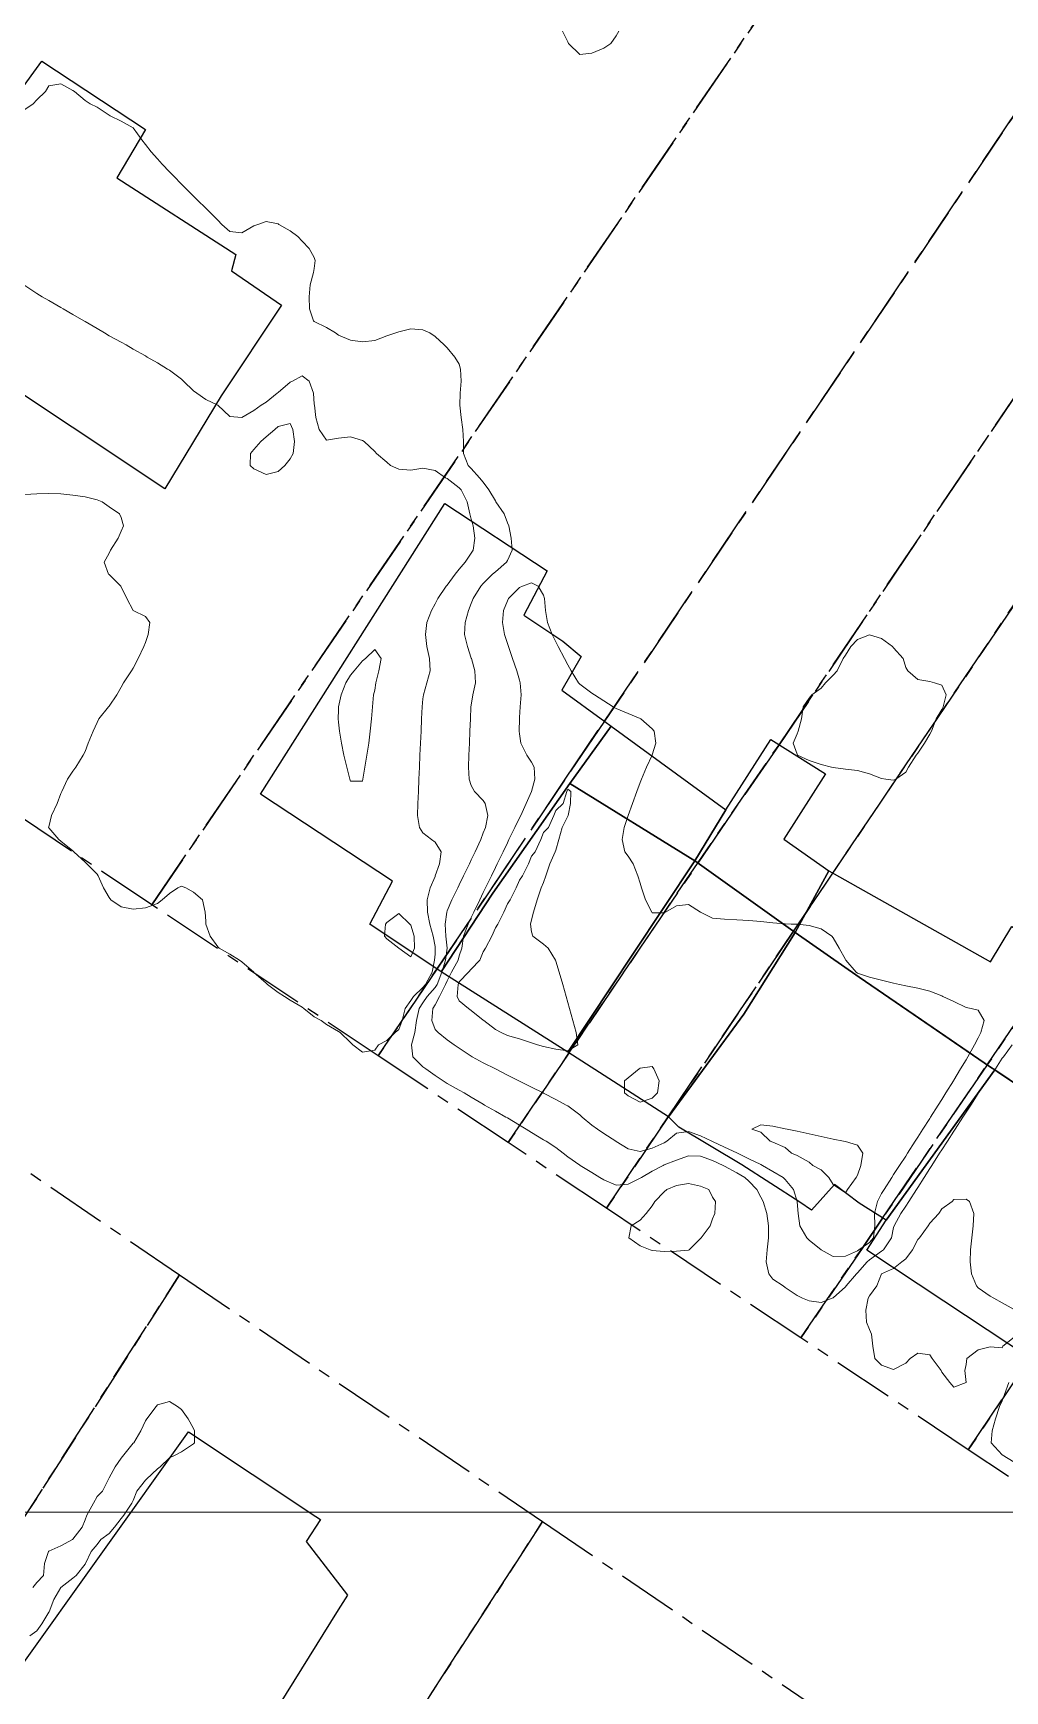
# Model space of a CAD drawing. Header units: centimetres. Extents: x 0 to 642158, y -847 to 649707.
# Drawn here: x 615989.6 to 616029.9, y 621380 to 621448.7 of the extents above; entities that cross this region are included whole.
import ezdxf

# ---------------------------------------------------------------- set-up
doc = ezdxf.new("R2010")
doc.units = ezdxf.units.CM
doc.header["$MEASUREMENT"] = 0
doc.linetypes.add('CENTERX2', pattern=[4, 2.5, -0.5, 0.5, -0.5])
doc.layers.add('MEV_grille', color=254, linetype='Continuous', lineweight=9)
doc.layers.add('WAL_topographie 0.5', color=253, linetype='Continuous', lineweight=20)
doc.layers.add('SPW_batiments', color=7, linetype='Continuous')
doc.layers.add('SPW_parcellaire cadastral', color=7, linetype='CENTERX2', lineweight=25, true_color=0xff0542)

# ---------------------------------------------------------------- blocks, each defined once
blk = doc.blocks.new('*U114')
at = {"layer": 'MEV_grille', "transparency": 33554687}
blk.add_lwpolyline([(-1338.461, 0), (1338.461, 0)], dxfattribs=at)
blk = doc.blocks.new('*U115')
at = {"layer": 'MEV_grille', "color": 0, "linetype": 'ByBlock', "lineweight": -2, "transparency": 16777216}
blk.add_blockref('*U114', (0, -1000), dxfattribs=at)

msp = doc.modelspace()

# ---------------------------------------------------------------- linework, layer by layer
at = {"layer": 'SPW_batiments'}
for points in [[(615986.762, 621449.685), (615985.947, 621448.354), (615989.005, 621446.201), (615989.957, 621447.511), (615994.254, 621444.683), (615993.063, 621442.673), (615998.002, 621439.502), (615997.819, 621438.826), (615999.885, 621437.403), (615997.394, 621433.648), (615995.063, 621429.789), (615983.486, 621437.483), (615983.658, 621437.653), (615982.387, 621438.519), (615978.23, 621432.817), (615975.983, 621434.481), (615973.47, 621436.021), (615980.369, 621446.425), (615977.41, 621448.341), (615981.034, 621453.481), (615986.762, 621449.685)], [(616010.892, 621426.384), (616009.929, 621424.554), (616011.547, 621423.481), (616012.31, 621422.843), (616011.506, 621421.444), (616013.289, 621420.139), (616013.541, 621419.954), (616011.84, 621417.571), (616008.642, 621413.027), (616006.509, 621409.775), (616003.546, 621411.746), (616004.493, 621413.522), (615999.014, 621417.128), (616006.662, 621429.18), (616010.892, 621426.384)], [(616011.84, 621417.571), (616013.541, 621419.954), (616018.301, 621416.49), (616017.009, 621414.375), (616011.84, 621417.571)], [(616022.421, 621417.981), (616020.705, 621415.27), (616022.571, 621413.958), (616021.164, 621411.404), (616017.009, 621414.374), (616018.301, 621416.49), (616020.163, 621419.399), (616022.421, 621417.981)], [(616017.009, 621414.374), (616014.445, 621410.499), (616011.747, 621406.439), (616006.509, 621409.775), (616008.642, 621413.027), (616011.84, 621417.571), (616017.009, 621414.374)], [(616021.164, 621411.404), (616019.046, 621408.015), (616015.928, 621403.755), (616011.747, 621406.439), (616014.445, 621410.499), (616017.009, 621414.374), (616021.164, 621411.404)], [(616029.262, 621410.181), (616030.141, 621411.654), (616032.098, 621410.485), (616033.666, 621409.547), (616033.481, 621409.271), (616032.767, 621408.203), (616030.585, 621404.939), (616029.486, 621405.678), (616029.449, 621405.703), (616029.269, 621405.824), (616027.417, 621407.09), (616023.819, 621409.55), (616021.164, 621411.404), (616022.571, 621413.958), (616029.262, 621410.181)], [(616023.819, 621409.55), (616029.269, 621405.824), (616029.449, 621405.703), (616024.937, 621399.474), (616023.82, 621400.178), (616022.8, 621400.958), (616021.846, 621399.894), (616021.369, 621400.218), (616018.967, 621401.766), (616016.347, 621403.339), (616015.928, 621403.755), (616019.046, 621408.015), (616021.164, 621411.404), (616023.819, 621409.55)], [(616029.636, 621405.577), (616030.585, 621404.939), (616033.823, 621402.764), (616036.087, 621401.242), (616035.637, 621400.708), (616030.916, 621393.751), (616027.336, 621396.122), (616024.137, 621398.24), (616024.937, 621399.474), (616029.449, 621405.703), (616029.636, 621405.577)], [(616001.319, 621387.196), (616001.51, 621387.069), (616000.907, 621386.16), (616002.618, 621383.936), (616002.24, 621383.327), (615997.052, 621374.966), (615992.973, 621377.987), (615983.451, 621363.916), (615984.608, 621362.918), (615982.9, 621360.098), (615987.907, 621356.376), (615985.686, 621353.113), (615984.469, 621350.845), (615972.999, 621358.466), (615980.376, 621369.135), (615988.443, 621380.811), (615988.793, 621380.565), (615988.936, 621380.765), (615996.037, 621390.704), (616001.319, 621387.196)]]:
    msp.add_lwpolyline(points, dxfattribs=at)
at = {"layer": 'SPW_parcellaire cadastral'}
for points in [[(615994.518, 621412.552), (615966.448, 621431.299), (615994.658, 621473.191), (616022.872, 621454.039), (615994.518, 621412.552)], [(615994.518, 621412.552), (616022.872, 621454.039), (616031.988, 621447.851), (616013.268, 621420.153), (616011.616, 621417.709), (616006.359, 621409.929), (616003.898, 621406.288), (615994.518, 621412.552)], [(616031.988, 621447.851), (616037.414, 621444.167), (616020.504, 621419.182), (616018.542, 621416.348), (616011.798, 621406.406), (616009.28, 621402.694), (616003.898, 621406.288), (616006.359, 621409.929), (616011.616, 621417.709), (616013.268, 621420.153), (616031.988, 621447.851)], [(616041.372, 621441.481), (616021.05, 621411.376), (616015.912, 621403.765), (616013.353, 621399.973), (616009.28, 621402.694), (616011.798, 621406.406), (616018.542, 621416.348), (616020.504, 621419.182), (616037.414, 621444.167), (616041.372, 621441.481)], [(616021.405, 621394.596), (616013.353, 621399.973), (616015.912, 621403.765), (616021.05, 621411.376), (616041.372, 621441.481), (616049.586, 621435.905), (616029.129, 621405.918), (616024.792, 621399.562), (616023.968, 621398.352), (616021.405, 621394.596)], [(616049.586, 621435.905), (616056.186, 621431.425), (616035.971, 621401.319), (616035.583, 621400.742), (616030.897, 621393.763), (616028.344, 621389.961), (616021.405, 621394.596), (616023.968, 621398.352), (616024.792, 621399.562), (616029.129, 621405.918), (616049.586, 621435.905)], [(616056.186, 621431.425), (616057.078, 621430.82), (616061.167, 621428.044), (616044.944, 621403.906), (616041.501, 621398.784), (616035.9, 621390.45), (616033.333, 621386.63), (616028.344, 621389.961), (616030.897, 621393.763), (616035.583, 621400.742), (616035.971, 621401.319), (616056.186, 621431.425)], [(615970.483, 621414.343), (615995.669, 621397.213), (615969.222, 621355.913), (615944.391, 621371.924), (615951.446, 621383.394), (615955.479, 621389.951), (615970.483, 621414.343)], [(615995.669, 621397.213), (616010.708, 621386.984), (615984.286, 621346.2), (615969.222, 621355.913), (615995.669, 621397.213)], [(615984.286, 621346.2), (616010.708, 621386.984), (616023.414, 621378.343), (615996.54, 621337.87), (615984.286, 621346.2)]]:
    msp.add_lwpolyline(points, dxfattribs=at)
at = {"layer": 'WAL_topographie 0.5'}
for points in [[(616011.536, 621448.75), (616011.75, 621448.321), (616011.783, 621448.25), (616012.25, 621447.783), (616012.75, 621447.841), (616013.25, 621448.046)], [(616013.25, 621448.046), (616013.531, 621448.25), (616013.75, 621448.568), (616013.861, 621448.75)], [(615989.25, 621445.51), (615989.603, 621445.75), (615989.75, 621445.917), (615990.107, 621446.25), (615990.25, 621446.49), (615990.75, 621446.568), (615991.25, 621446.298), (615991.319, 621446.25), (615991.75, 621445.882), (615991.964, 621445.75), (615992.25, 621445.607), (615992.75, 621445.273), (615992.792, 621445.25), (615993.25, 621445.03), (615993.75, 621444.75), (615993.75, 621444.75), (615994.101, 621444.25), (615994.25, 621444.061), (615994.485, 621443.75), (615994.75, 621443.461), (615994.94, 621443.25), (615995.25, 621442.927), (615995.424, 621442.75), (615995.75, 621442.417), (615995.917, 621442.25), (615996.25, 621441.917), (615996.417, 621441.75), (615996.75, 621441.417), (615996.917, 621441.25), (615997.25, 621440.917), (615997.42, 621440.75), (615997.75, 621440.452), (615998.25, 621440.394), (615998.75, 621440.691), (615998.909, 621440.75), (615999.25, 621440.869), (615999.75, 621440.765), (615999.778, 621440.75), (616000.25, 621440.484), (616000.563, 621440.25), (616000.75, 621440.05), (616001.043, 621439.75), (616001.25, 621439.37), (616001.288, 621439.25), (616001.25, 621438.917), (616001.22, 621438.75), (616001.076, 621438.25), (616001.036, 621437.75), (616001.049, 621437.25), (616001.214, 621436.75), (616001.25, 621436.722), (616001.75, 621436.468), (616002.124, 621436.25), (616002.25, 621436.159), (616002.75, 621435.956), (616003.25, 621435.881), (616003.75, 621435.942), (616004.25, 621436.13), (616004.628, 621436.25), (616004.75, 621436.302), (616005.25, 621436.422), (616005.75, 621436.384), (616006.03, 621436.25), (616006.25, 621436.107), (616006.625, 621435.75), (616006.75, 621435.629), (616007.076, 621435.25), (616007.25, 621434.959), (616007.309, 621434.75), (616007.332, 621434.25), (616007.294, 621433.75), (616007.279, 621433.25), (616007.329, 621432.75), (616007.398, 621432.25), (616007.431, 621431.75), (616007.429, 621431.25), (616007.619, 621430.75), (616007.75, 621430.634), (616008.096, 621430.25), (616008.25, 621430.063), (616008.479, 621429.75), (616008.75, 621429.285), (616008.776, 621429.25), (616009.109, 621428.75), (616009.25, 621428.385), (616009.302, 621428.25), (616009.401, 621427.75), (616009.447, 621427.25), (616009.25, 621426.821), (616009.214, 621426.75), (616008.75, 621426.355), (616008.634, 621426.25), (616008.25, 621425.871), (616008.147, 621425.75), (616007.837, 621425.25), (616007.75, 621425.031), (616007.632, 621424.75), (616007.493, 621424.25), (616007.474, 621423.75), (616007.592, 621423.25), (616007.75, 621422.775), (616007.759, 621422.75), (616007.9, 621422.25), (616007.921, 621421.75), (616007.813, 621421.25), (616007.75, 621420.819), (616007.74, 621420.75), (616007.72, 621420.25), (616007.697, 621419.75), (616007.673, 621419.25), (616007.653, 621418.75), (616007.637, 621418.25), (616007.662, 621417.75), (616007.75, 621417.492), (616007.881, 621417.25), (616008.25, 621416.867), (616008.333, 621416.75), (616008.439, 621416.25), (616008.339, 621415.75), (616008.25, 621415.529), (616008.143, 621415.25), (616007.916, 621414.75), (616007.75, 621414.407), (616007.675, 621414.25), (616007.432, 621413.75), (616007.25, 621413.375), (616007.19, 621413.25), (616006.948, 621412.75), (616006.75, 621412.296), (616006.735, 621412.25), (616006.664, 621411.75), (616006.699, 621411.25), (616006.748, 621410.75), (616006.685, 621410.25), (616006.536, 621409.75), (616006.334, 621409.25), (616006.25, 621409.118), (616005.929, 621408.75), (616005.75, 621408.488), (616005.589, 621408.25), (616005.477, 621407.75), (616005.409, 621407.25), (616005.276, 621406.75), (616005.338, 621406.25), (616005.75, 621405.838), (616005.863, 621405.75), (616006.25, 621405.468), (616006.582, 621405.25), (616006.75, 621405.139), (616007.25, 621404.862), (616007.452, 621404.75), (616007.75, 621404.58), (616008.25, 621404.279), (616008.301, 621404.25), (616008.75, 621403.997), (616009.187, 621403.75), (616009.25, 621403.713), (616009.75, 621403.415), (616010.03, 621403.25), (616010.25, 621403.114), (616010.75, 621402.812), (616010.852, 621402.75), (616011.25, 621402.486), (616011.56, 621402.25), (616011.75, 621402.099), (616012.25, 621401.758), (616012.262, 621401.75), (616012.75, 621401.458), (616013.083, 621401.25), (616013.25, 621401.147), (616013.75, 621400.925), (616014.25, 621400.969), (616014.75, 621401.212), (616014.806, 621401.25), (616015.25, 621401.508), (616015.7, 621401.75), (616015.75, 621401.775), (616016.25, 621401.969), (616016.75, 621402.15), (616017.25, 621402.137), (616017.75, 621401.95), (616018.181, 621401.75), (616018.25, 621401.714), (616018.75, 621401.442), (616019.079, 621401.25), (616019.25, 621401.092), (616019.585, 621400.75), (616019.75, 621400.433), (616019.843, 621400.25), (616019.991, 621399.75), (616020.061, 621399.25), (616020.065, 621398.75), (616020.005, 621398.25), (616019.968, 621397.75), (616020.083, 621397.25), (616020.25, 621397.029), (616020.667, 621396.75), (616020.75, 621396.694), (616021.25, 621396.361), (616021.476, 621396.25), (616021.75, 621396.136), (616022.25, 621396.063), (616022.706, 621396.25), (616022.75, 621396.266), (616023.25, 621396.714), (616023.28, 621396.75), (616023.709, 621397.25), (616023.75, 621397.291), (616024.147, 621397.75), (616024.25, 621397.832), (616024.75, 621398.191), (616024.836, 621398.25), (616025.167, 621398.75), (616025.25, 621399.171), (616025.276, 621399.25), (616025.551, 621399.75), (616025.75, 621400.054), (616025.877, 621400.25), (616026.197, 621400.75), (616026.25, 621400.833), (616026.513, 621401.25), (616026.75, 621401.625), (616026.83, 621401.75), (616027.153, 621402.25), (616027.25, 621402.398), (616027.481, 621402.75), (616027.75, 621403.167), (616027.806, 621403.25), (616028.121, 621403.75), (616028.25, 621403.955), (616028.451, 621404.25), (616028.75, 621404.727), (616028.768, 621404.75), (616029.119, 621405.25), (616029.25, 621405.455), (616029.471, 621405.75), (616029.75, 621406.188), (616029.804, 621406.25), (616030.163, 621406.75)], [(615989.25, 621438.212), (615989.75, 621437.878), (615989.97, 621437.75), (615990.25, 621437.591), (615990.75, 621437.308), (615990.85, 621437.25), (615991.25, 621437.012), (615991.708, 621436.75), (615991.75, 621436.727), (615992.25, 621436.436), (615992.558, 621436.25), (615992.75, 621436.136), (615993.25, 621435.864), (615993.458, 621435.75), (615993.75, 621435.583), (615994.25, 621435.298), (615994.33, 621435.25), (615994.75, 621435.006), (615995.173, 621434.75), (615995.25, 621434.706), (615995.75, 621434.33), (615995.83, 621434.25), (615996.25, 621433.846), (615996.385, 621433.75), (615996.75, 621433.495), (615997.25, 621433.25), (615997.25, 621433.25), (615997.75, 621432.783), (615998.25, 621432.75), (615998.75, 621433.033), (615999.043, 621433.25), (615999.25, 621433.386), (615999.705, 621433.75), (615999.75, 621433.782), (616000.25, 621434.204), (616000.352, 621434.25), (616000.75, 621434.472), (616001.033, 621434.25), (616001.213, 621433.75), (616001.25, 621433.292), (616001.254, 621433.25), (616001.307, 621432.75), (616001.456, 621432.25), (616001.75, 621431.809), (616002.25, 621431.889), (616002.75, 621431.945), (616003.25, 621431.795), (616003.318, 621431.75), (616003.75, 621431.34), (616003.826, 621431.25), (616004.25, 621430.889), (616004.409, 621430.75), (616004.75, 621430.6), (616005.25, 621430.559), (616005.75, 621430.64), (616006.25, 621430.552), (616006.681, 621430.25), (616006.75, 621430.214), (616007.25, 621429.833), (616007.34, 621429.75), (616007.58, 621429.25), (616007.697, 621428.75), (616007.75, 621428.538), (616007.833, 621428.25), (616007.899, 621427.75), (616007.833, 621427.25), (616007.75, 621427.127), (616007.497, 621426.75), (616007.25, 621426.46), (616007.086, 621426.25), (616006.75, 621425.8), (616006.712, 621425.75), (616006.372, 621425.25), (616006.25, 621425.019), (616006.1, 621424.75), (616005.907, 621424.25), (616005.853, 621423.75), (616005.917, 621423.25), (616006.026, 621422.75), (616006.051, 621422.25), (616005.91, 621421.75), (616005.768, 621421.25), (616005.75, 621421.083), (616005.714, 621420.75), (616005.694, 621420.25), (616005.673, 621419.75), (616005.653, 621419.25), (616005.628, 621418.75), (616005.604, 621418.25), (616005.583, 621417.75), (616005.561, 621417.25), (616005.538, 621416.75), (616005.53, 621416.25), (616005.609, 621415.75), (616005.75, 621415.533), (616006.109, 621415.25), (616006.25, 621415.15), (616006.5, 621414.75), (616006.438, 621414.25), (616006.262, 621413.75), (616006.25, 621413.724), (616006.043, 621413.25), (616005.921, 621412.75), (616005.934, 621412.25), (616006.031, 621411.75), (616006.17, 621411.25), (616006.25, 621410.82), (616006.261, 621410.75), (616006.25, 621410.507), (616006.235, 621410.25), (616006.136, 621409.75), (616005.861, 621409.25), (616005.75, 621409.122), (616005.352, 621408.75), (616005.25, 621408.577), (616005.013, 621408.25), (616004.884, 621407.75), (616004.75, 621407.385), (616004.605, 621407.25), (616004.25, 621406.931), (616003.905, 621406.75)], [(616000.025, 621430.75), (615999.75, 621430.506), (615999.25, 621430.384), (615998.75, 621430.617), (615998.599, 621430.75), (615998.602, 621431.25), (615998.75, 621431.415), (615999.035, 621431.75), (615999.25, 621431.946), (615999.609, 621432.25), (615999.75, 621432.378), (616000.25, 621432.5), (616000.356, 621432.25), (616000.43, 621431.75), (616000.367, 621431.25), (616000.25, 621431.027), (616000.025, 621430.75)], [(616003.905, 621406.75), (616003.75, 621406.527), (616003.25, 621406.443), (616002.852, 621406.75), (616002.75, 621406.842), (616002.315, 621407.25), (616002.25, 621407.295), (616001.75, 621407.591), (616001.533, 621407.75), (616001.25, 621407.912), (616000.821, 621408.25), (616000.75, 621408.304), (616000.25, 621408.601), (616000.014, 621408.75), (615999.75, 621408.909), (615999.309, 621409.25), (615999.25, 621409.299), (615998.75, 621409.744), (615998.743, 621409.75), (615998.25, 621410.181), (615998.144, 621410.25), (615997.75, 621410.497), (615997.303, 621410.75), (615997.25, 621410.8), (615996.929, 621411.25), (615996.756, 621411.75), (615996.75, 621411.875), (615996.731, 621412.25), (615996.611, 621412.75), (615996.25, 621413.067), (615995.92, 621413.25), (615995.75, 621413.326), (615995.59, 621413.25), (615995.25, 621413.022), (615994.947, 621412.75), (615994.75, 621412.607), (615994.25, 621412.424), (615993.75, 621412.365), (615993.25, 621412.47), (615992.826, 621412.75), (615992.75, 621412.853), (615992.516, 621413.25), (615992.299, 621413.75), (615992.25, 621413.817), (615991.824, 621414.25), (615991.75, 621414.313), (615991.28, 621414.75), (615991.25, 621414.782), (615990.75, 621415.18), (615990.668, 621415.25), (615990.25, 621415.74), (615990.242, 621415.75), (615990.25, 621415.774), (615990.36, 621416.25), (615990.593, 621416.75), (615990.75, 621417.158), (615990.789, 621417.25), (615991.027, 621417.75), (615991.25, 621418.087), (615991.372, 621418.25), (615991.675, 621418.75), (615991.75, 621418.908), (615991.881, 621419.25), (615992.092, 621419.75), (615992.25, 621420.11), (615992.321, 621420.25), (615992.723, 621420.75), (615992.75, 621420.784), (615993.067, 621421.25), (615993.25, 621421.567), (615993.339, 621421.75), (615993.674, 621422.25), (615993.75, 621422.362), (615993.958, 621422.75), (615994.185, 621423.25), (615994.25, 621423.423), (615994.362, 621423.75), (615994.436, 621424.25), (615994.25, 621424.5), (615993.75, 621424.75), (615993.75, 621424.75), (615993.481, 621425.25), (615993.25, 621425.724), (615993.235, 621425.75), (615992.75, 621426.235), (615992.727, 621426.25), (615992.55, 621426.75), (615992.75, 621427.125), (615992.807, 621427.25), (615993.129, 621427.75), (615993.25, 621428.031), (615993.35, 621428.25), (615993.25, 621428.6), (615993.182, 621428.75), (615992.75, 621429.047), (615992.455, 621429.25), (615992.25, 621429.328), (615991.75, 621429.451), (615991.25, 621429.53), (615990.75, 621429.583), (615990.25, 621429.598), (615989.75, 621429.577), (615989.25, 621429.549)], [(616023.75, 621398.21), (616023.807, 621398.25), (616024.25, 621398.559), (616024.415, 621398.75), (616024.471, 621399.25), (616024.46, 621399.75), (616024.582, 621400.25), (616024.75, 621400.579), (616024.857, 621400.75), (616025.177, 621401.25), (616025.25, 621401.365), (616025.5, 621401.75), (616025.75, 621402.133), (616025.825, 621402.25), (616026.143, 621402.75), (616026.25, 621402.917), (616026.463, 621403.25), (616026.75, 621403.698), (616026.784, 621403.75), (616027.101, 621404.25), (616027.25, 621404.482), (616027.418, 621404.75), (616027.729, 621405.25), (616027.75, 621405.285), (616028.015, 621405.75), (616028.25, 621406.127), (616028.325, 621406.25), (616028.598, 621406.75), (616028.75, 621407.029), (616028.859, 621407.25), (616029.006, 621407.75), (616028.75, 621408.184), (616028.458, 621408.25), (616028.25, 621408.297), (616027.75, 621408.534), (616027.292, 621408.75), (616027.25, 621408.769), (616026.75, 621408.963), (616026.25, 621409.089), (616025.75, 621409.197), (616025.5, 621409.25), (616025.25, 621409.303), (616024.75, 621409.42), (616024.25, 621409.546), (616023.75, 621409.718), (616023.694, 621409.75), (616023.265, 621410.25), (616023.25, 621410.278), (616023, 621410.75), (616022.75, 621411.175), (616022.694, 621411.25), (616022.25, 621411.558), (616021.75, 621411.687), (616021.25, 621411.74), (616021, 621411.75), (616020.75, 621411.76), (616020.25, 621411.798), (616019.75, 621411.852), (616019.25, 621411.894), (616018.75, 621411.92), (616018.25, 621411.952), (616017.75, 621412), (616017.25, 621412.25), (616017.25, 621412.25), (616016.75, 621412.558), (616016.25, 621412.5), (616015.801, 621412.25), (616015.75, 621412.218), (616015.25, 621412.218), (616015.226, 621412.25), (616014.977, 621412.75), (616014.81, 621413.25), (616014.75, 621413.442), (616014.659, 621413.75), (616014.458, 621414.25), (616014.25, 621414.564), (616014.12, 621414.75), (616014, 621415.25), (616014.087, 621415.75), (616014.25, 621416.25), (616014.25, 621416.25), (616014.43, 621416.75), (616014.608, 621417.25), (616014.75, 621417.623), (616014.8, 621417.75), (616015.008, 621418.25), (616015.244, 621418.75), (616015.25, 621418.765), (616015.402, 621419.25), (616015.331, 621419.75), (616015.25, 621419.846), (616014.783, 621420.25), (616014.75, 621420.27), (616014.25, 621420.48), (616013.75, 621420.679), (616013.634, 621420.75), (616013.25, 621421.005), (616012.858, 621421.25), (616012.75, 621421.323), (616012.25, 621421.694), (616012.198, 621421.75), (616011.888, 621422.25), (616011.75, 621422.496), (616011.619, 621422.75), (616011.354, 621423.25), (616011.25, 621423.45), (616011.101, 621423.75), (616010.916, 621424.25), (616010.824, 621424.75), (616010.787, 621425.25), (616010.75, 621425.377), (616010.519, 621425.75), (616010.25, 621425.89), (616009.875, 621425.75), (616009.75, 621425.7), (616009.297, 621425.25), (616009.25, 621425.151), (616009.088, 621424.75), (616009.05, 621424.25), (616009.133, 621423.75), (616009.25, 621423.377), (616009.291, 621423.25), (616009.466, 621422.75), (616009.641, 621422.25), (616009.75, 621421.858), (616009.781, 621421.75), (616009.826, 621421.25), (616009.783, 621420.75), (616009.75, 621420.317), (616009.745, 621420.25), (616009.737, 621419.75), (616009.75, 621419.636), (616009.808, 621419.25), (616010.06, 621418.75), (616010.25, 621418.465), (616010.355, 621418.25), (616010.388, 621417.75), (616010.253, 621417.25), (616010.25, 621417.243), (616010.031, 621416.75), (616009.799, 621416.25), (616009.75, 621416.149), (616009.556, 621415.75), (616009.314, 621415.25), (616009.25, 621415.119), (616009.071, 621414.75), (616008.828, 621414.25), (616008.75, 621414.089), (616008.586, 621413.75), (616008.345, 621413.25), (616008.25, 621413.054), (616008.103, 621412.75), (616007.86, 621412.25), (616007.75, 621412.024), (616007.62, 621411.75), (616007.432, 621411.25), (616007.364, 621410.75), (616007.25, 621410.429), (616007.207, 621410.25), (616006.937, 621409.75), (616006.75, 621409.396), (616006.691, 621409.25), (616006.439, 621408.75), (616006.25, 621408.408), (616006.154, 621408.25), (616006.123, 621407.75), (616006.25, 621407.379), (616006.378, 621407.25), (616006.75, 621406.955), (616007.05, 621406.75), (616007.25, 621406.613), (616007.75, 621406.275), (616007.791, 621406.25), (616008.25, 621405.996), (616008.75, 621405.75), (616008.75, 621405.75), (616009.25, 621405.494), (616009.729, 621405.25), (616009.75, 621405.239), (616010.25, 621404.988), (616010.728, 621404.75), (616010.75, 621404.738), (616011.25, 621404.477), (616011.688, 621404.25), (616011.75, 621404.215), (616012.25, 621403.846), (616012.349, 621403.75), (616012.75, 621403.418), (616012.979, 621403.25), (616013.25, 621403.067), (616013.739, 621402.75), (616013.75, 621402.743), (616014.25, 621402.435), (616014.75, 621402.33), (616015.25, 621402.467), (616015.75, 621402.684), (616015.855, 621402.75), (616016.25, 621403.088), (616016.75, 621403.153), (616017.25, 621402.978), (616017.723, 621402.75), (616017.75, 621402.737), (616018.25, 621402.505), (616018.75, 621402.263), (616018.775, 621402.25), (616019.25, 621402.023), (616019.75, 621401.784), (616019.817, 621401.75), (616020.25, 621401.499), (616020.668, 621401.25), (616020.75, 621401.158), (616021.101, 621400.75), (616021.248, 621400.25), (616021.25, 621400.232), (616021.3, 621399.75), (616021.369, 621399.25), (616021.657, 621398.75), (616021.75, 621398.655), (616022.246, 621398.25), (616022.25, 621398.247), (616022.75, 621397.979), (616023.25, 621397.99), (616023.75, 621398.21)], [(616025.345, 621417.75), (616025.25, 621417.71), (616024.924, 621417.75), (616024.75, 621417.782), (616024.25, 621417.98), (616023.75, 621418.108), (616023.25, 621418.175), (616022.75, 621418.235), (616022.674, 621418.25), (616022.25, 621418.357), (616021.75, 621418.527), (616021.268, 621418.75), (616021.25, 621418.792), (616021.088, 621419.25), (616021.25, 621419.629), (616021.296, 621419.75), (616021.438, 621420.25), (616021.504, 621420.75), (616021.75, 621421.109), (616021.86, 621421.25), (616022.25, 621421.53), (616022.434, 621421.75), (616022.75, 621422.06), (616022.911, 621422.25), (616023.162, 621422.75), (616023.25, 621422.894), (616023.481, 621423.25), (616023.75, 621423.547), (616024.25, 621423.737), (616024.75, 621423.582), (616025.21, 621423.25), (616025.25, 621423.203), (616025.643, 621422.75), (616025.75, 621422.388), (616025.837, 621422.25), (616026.25, 621421.885), (616026.75, 621421.808), (616026.944, 621421.75), (616027.25, 621421.65), (616027.427, 621421.25), (616027.305, 621420.75), (616027.25, 621420.645), (616027.016, 621420.25), (616026.813, 621419.75), (616026.75, 621419.617), (616026.534, 621419.25), (616026.25, 621418.833), (616026.182, 621418.75), (616025.861, 621418.25), (616025.75, 621418.044), (616025.345, 621417.75)], [(616003.265, 621417.75), (616003.25, 621417.679), (616002.75, 621417.675), (616002.726, 621417.75), (616002.591, 621418.25), (616002.472, 621418.75), (616002.377, 621419.25), (616002.297, 621419.75), (616002.25, 621420.114), (616002.233, 621420.25), (616002.25, 621420.625), (616002.255, 621420.75), (616002.362, 621421.25), (616002.549, 621421.75), (616002.75, 621422.068), (616002.907, 621422.25), (616003.25, 621422.66), (616003.368, 621422.75), (616003.75, 621423.125), (616004.023, 621422.75), (616003.929, 621422.25), (616003.8, 621421.75), (616003.75, 621421.44), (616003.708, 621421.25), (616003.655, 621420.75), (616003.615, 621420.25), (616003.561, 621419.75), (616003.502, 621419.25), (616003.428, 621418.75), (616003.346, 621418.25), (616003.265, 621417.75)], [(616011.75, 621406.497), (616012.17, 621406.75), (616012.091, 621407.25), (616011.958, 621407.75), (616011.818, 621408.25), (616011.75, 621408.5), (616011.682, 621408.75), (616011.542, 621409.25), (616011.398, 621409.75), (616011.25, 621410.215), (616011.237, 621410.25), (616010.933, 621410.75), (616010.75, 621410.914), (616010.309, 621411.25), (616010.25, 621411.427), (616010.205, 621411.75), (616010.25, 621411.922), (616010.328, 621412.25), (616010.484, 621412.75), (616010.648, 621413.25), (616010.75, 621413.478), (616010.847, 621413.75), (616011.009, 621414.25), (616011.221, 621414.75), (616011.25, 621414.808), (616011.379, 621415.25), (616011.515, 621415.75), (616011.75, 621416.22), (616011.76, 621416.25), (616011.867, 621416.75), (616011.875, 621417.25), (616011.75, 621417.345), (616011.715, 621417.25), (616011.562, 621416.75), (616011.25, 621416.459), (616011.169, 621416.25), (616010.952, 621415.75), (616010.75, 621415.541), (616010.633, 621415.25), (616010.401, 621414.75), (616010.25, 621414.564), (616010.122, 621414.25), (616009.879, 621413.75), (616009.75, 621413.575), (616009.613, 621413.25), (616009.366, 621412.75), (616009.25, 621412.585), (616009.106, 621412.25), (616008.851, 621411.75), (616008.75, 621411.598), (616008.598, 621411.25), (616008.347, 621410.75), (616008.25, 621410.598), (616008.104, 621410.25), (616007.75, 621409.88), (616007.636, 621409.75), (616007.25, 621409.352), (616007.203, 621409.25), (616007.174, 621408.75), (616007.25, 621408.574), (616007.643, 621408.25), (616007.75, 621408.173), (616008.25, 621407.77), (616008.275, 621407.75), (616008.75, 621407.387), (616008.995, 621407.25), (616009.25, 621407.138), (616009.75, 621406.991), (616010.25, 621406.829), (616010.495, 621406.75), (616010.75, 621406.682), (616011.25, 621406.565), (616011.75, 621406.497)], [(616005.404, 621410.75), (616005.25, 621410.39), (616004.75, 621410.75), (616004.75, 621410.75), (616004.25, 621411.14), (616004.152, 621411.25), (616004.192, 621411.75), (616004.25, 621411.819), (616004.75, 621412.186), (616005.213, 621411.75), (616005.25, 621411.71), (616005.384, 621411.25), (616005.404, 621410.75)], [(616015.25, 621404.541), (616015.467, 621404.75), (616015.534, 621405.25), (616015.321, 621405.75), (616015.25, 621405.848), (616014.75, 621405.779), (616014.714, 621405.75), (616014.25, 621405.379), (616014.097, 621405.25), (616014.101, 621404.75), (616014.25, 621404.631), (616014.75, 621404.363), (616015.25, 621404.541)], [(616023.25, 621400.614), (616023.341, 621400.75), (616023.7, 621401.25), (616023.75, 621401.346), (616023.898, 621401.75), (616023.972, 621402.25), (616023.75, 621402.59), (616023.25, 621402.732), (616023.167, 621402.75), (616022.75, 621402.836), (616022.25, 621402.943), (616021.75, 621403.054), (616021.25, 621403.161), (616020.833, 621403.25), (616020.75, 621403.268), (616020.25, 621403.375), (616019.75, 621403.431), (616019.381, 621403.25), (616019.75, 621403.125), (616020.136, 621402.75), (616020.25, 621402.711), (616020.75, 621402.491), (616021.016, 621402.25), (616021.25, 621402.164), (616021.75, 621401.882), (616021.909, 621401.75), (616022.25, 621401.559), (616022.568, 621401.25), (616022.75, 621400.96), (616023.045, 621400.75), (616023.25, 621400.614)], [(616016.783, 621398.25), (616016.75, 621398.236), (616016.25, 621398.2), (616015.75, 621398.175), (616015.25, 621398.224), (616015.163, 621398.25), (616014.75, 621398.414), (616014.286, 621398.75), (616014.379, 621399.25), (616014.75, 621399.481), (616015, 621399.75), (616015.25, 621400.071), (616015.361, 621400.25), (616015.75, 621400.652), (616015.856, 621400.75), (616016.25, 621400.92), (616016.75, 621400.995), (616017.25, 621400.894), (616017.594, 621400.75), (616017.75, 621400.433), (616017.864, 621400.25), (616017.841, 621399.75), (616017.75, 621399.528), (616017.646, 621399.25), (616017.274, 621398.75), (616017.25, 621398.717), (616016.783, 621398.25)], [(616028.25, 621392.75), (616028.25, 621392.749), (616027.75, 621392.562), (616027.583, 621392.75), (616027.25, 621393.179), (616027.214, 621393.25), (616026.85, 621393.75), (616026.75, 621393.9), (616026.25, 621393.969), (616025.932, 621393.75), (616025.75, 621393.55), (616025.25, 621393.292), (616024.75, 621393.472), (616024.472, 621393.75), (616024.393, 621394.25), (616024.333, 621394.75), (616024.25, 621394.95), (616024.125, 621395.25), (616024.095, 621395.75), (616024.197, 621396.25), (616024.25, 621396.34), (616024.552, 621396.75), (616024.748, 621397.25), (616024.75, 621397.252), (616025.25, 621397.481), (616025.584, 621397.75), (616025.75, 621397.878), (616026.025, 621398.25), (616026.25, 621398.671), (616026.319, 621398.75), (616026.683, 621399.25), (616026.75, 621399.356), (616027.121, 621399.75), (616027.25, 621399.943), (616027.669, 621400.25), (616027.75, 621400.333), (616028.25, 621400.35), (616028.39, 621400.25), (616028.569, 621399.75), (616028.547, 621399.25), (616028.492, 621398.75), (616028.44, 621398.25), (616028.422, 621397.75), (616028.471, 621397.25), (616028.682, 621396.75), (616028.75, 621396.675), (616029.25, 621396.332), (616029.395, 621396.25), (616029.75, 621396.057), (616030.25, 621395.772)], [(616030.25, 621394.628), (616029.777, 621394.25), (616029.75, 621394.181), (616029.25, 621394.225), (616028.75, 621394.111), (616028.286, 621393.75), (616028.25, 621393.5), (616028.2, 621393.25), (616028.25, 621392.751), (616028.25, 621392.75)], [(616030.029, 621392.75), (616029.846, 621392.25), (616029.75, 621391.986), (616029.638, 621391.75), (616029.467, 621391.25), (616029.335, 621390.75), (616029.294, 621390.25), (616029.75, 621389.75), (616029.75, 621389.75), (616030.25, 621389.446)], [(615989.459, 621382.25), (615989.75, 621382.462), (615989.965, 621382.75), (615990.25, 621383.229), (615990.261, 621383.25), (615990.458, 621383.75), (615990.75, 621384.25), (615990.75, 621384.25), (615991.25, 621384.638), (615991.377, 621384.75), (615991.75, 621385.228), (615991.768, 621385.25), (615992, 621385.75), (615992.25, 621386.03), (615992.403, 621386.25), (615992.75, 621386.486), (615992.972, 621386.75), (615993.25, 621387.107), (615993.353, 621387.25), (615993.685, 621387.75), (615993.75, 621387.857), (615993.903, 621388.25), (615994.25, 621388.696), (615994.292, 621388.75), (615994.75, 621389.168), (615994.86, 621389.25), (615995.25, 621389.633), (615995.509, 621389.75), (615995.75, 621389.88), (615996.25, 621390.208), (615996.283, 621390.25), (615996.288, 621390.75), (615996.25, 621390.838), (615996.024, 621391.25), (615995.75, 621391.636), (615995.583, 621391.75), (615995.25, 621391.963), (615994.75, 621391.83), (615994.699, 621391.75), (615994.308, 621391.25), (615994.25, 621391.165), (615994.065, 621390.75), (615993.768, 621390.25), (615993.75, 621390.23), (615993.363, 621389.75), (615993.25, 621389.613), (615992.993, 621389.25), (615992.75, 621388.801), (615992.726, 621388.75), (615992.472, 621388.25), (615992.25, 621388.024), (615992.1, 621387.75), (615991.819, 621387.25), (615991.75, 621387.054), (615991.637, 621386.75), (615991.25, 621386.26), (615991.234, 621386.25), (615990.75, 621385.987), (615990.25, 621385.764), (615990.232, 621385.75), (615990.065, 621385.25), (615990.026, 621384.75), (615989.75, 621384.464), (615989.592, 621384.25)]]:
    msp.add_lwpolyline(points, dxfattribs=at)

# ---------------------------------------------------------------- block references
at = {"layer": 'MEV_grille', "transparency": 33554687}
msp.add_blockref('*U115', (616669.481, 622387.381), dxfattribs=at)

doc.saveas('drawing.dxf')
